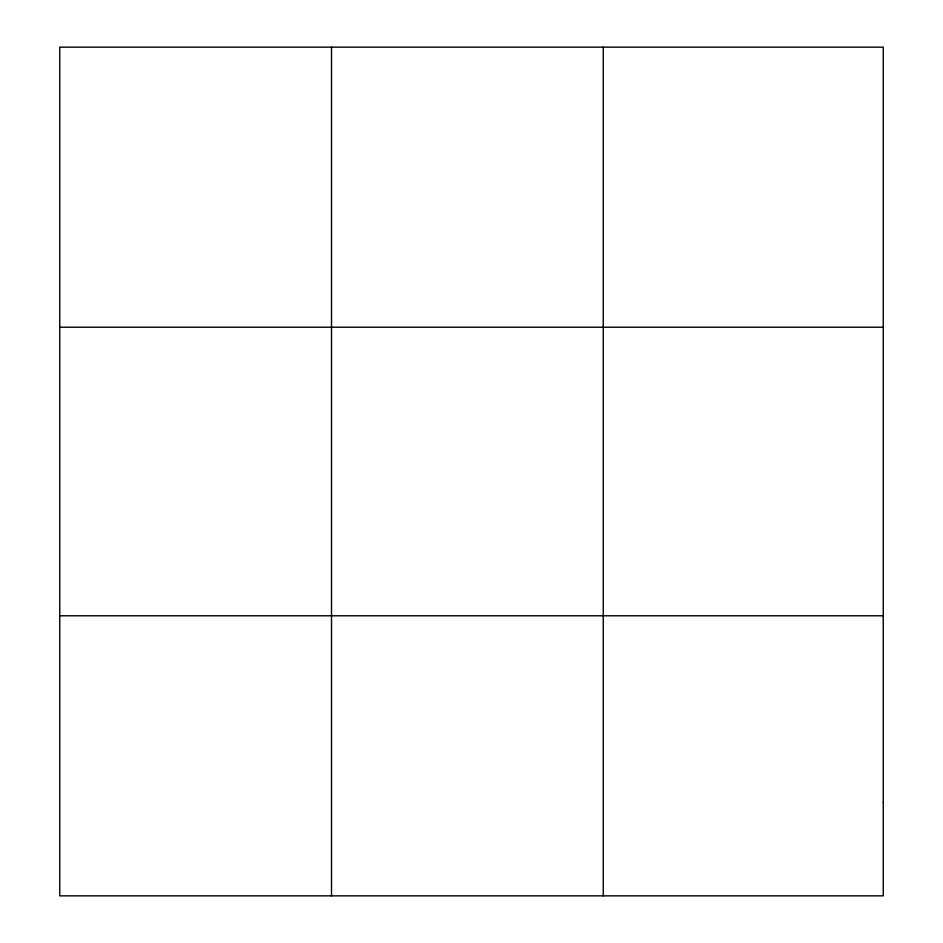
<?xml version="1.0" encoding="UTF-8"?>
<svg xmlns="http://www.w3.org/2000/svg" width="943" height="943" viewBox="0 0 943 943"><rect width="100%" height="100%" fill="white"/><g stroke="black" fill="none" stroke-linecap="round" stroke-linejoin="round"><path stroke-width="1.41" d="M331.512 47.15L331.512 895.85M603.261 47.15L603.261 895.85M59.751 327.221L883.249 327.221M59.751 615.779L883.249 615.779M883.249 802.493L883.249 895.85L59.751 895.85L59.751 47.15L883.249 47.15L883.249 802.493"/></g></svg>
